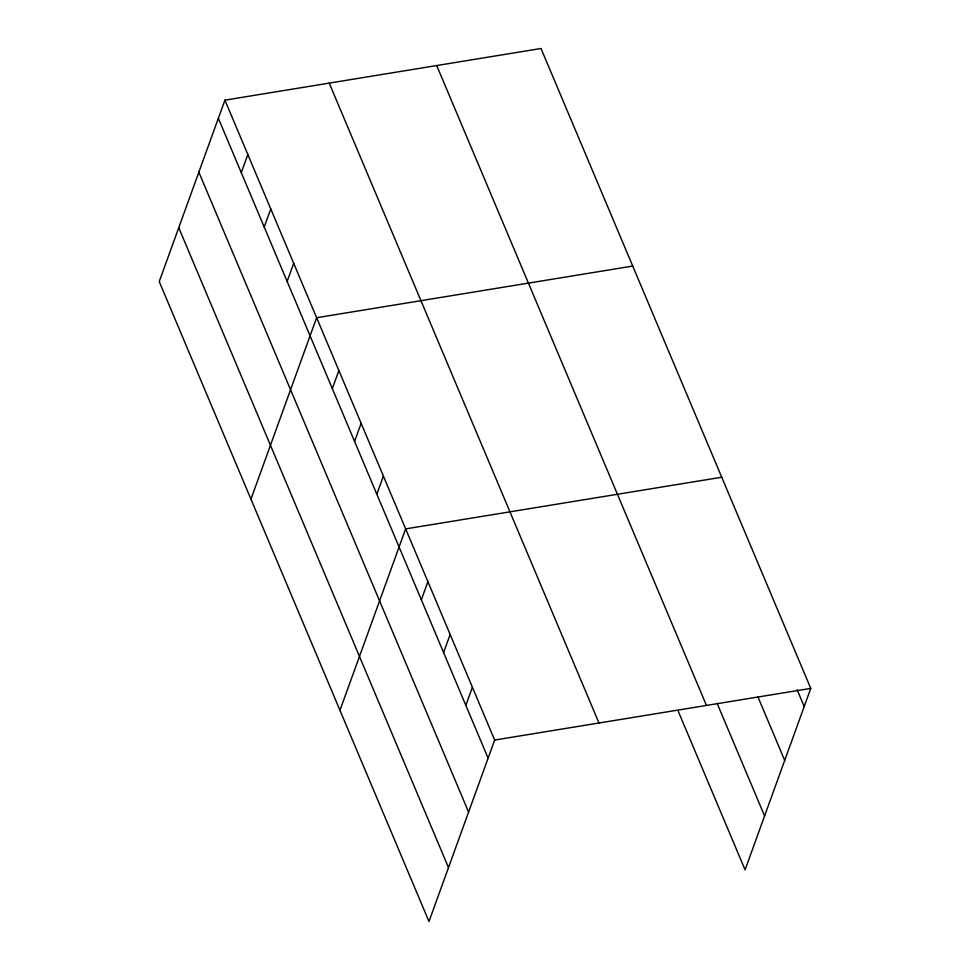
<?xml version="1.0" encoding="UTF-8"?>
<svg xmlns="http://www.w3.org/2000/svg" width="970" height="970" viewBox="0 0 970 970"><rect width="100%" height="100%" fill="white"/><g stroke="black" fill="none" stroke-linecap="round" stroke-linejoin="round"><path stroke-width="1.45" d="M224.919 100.152L159.238 281.603L428.982 921.5L494.664 740.049L224.919 100.152L541.017 48.5L810.762 688.397L745.081 869.847L678.321 711.471M241.287 172.66L247.847 154.545M264.216 227.053L270.775 208.938M287.144 281.445L293.704 263.331M250.951 499.162L316.632 317.724L632.731 266.071M332.322 388.63L338.882 370.516M354.571 441.423L361.131 423.308M376.833 494.215L383.392 476.1M339.961 710.331L405.642 528.892L721.753 477.228M421.344 599.799L427.903 581.685M443.593 652.592L450.153 634.477M465.842 705.384L472.402 687.257M494.664 740.049L810.762 688.397M797.182 689.852L804.203 706.524M757.764 696.509L784.694 760.419M717.157 703.42L764.59 815.952M436.706 65.548L706.451 705.445M329.23 83.105L598.975 723.014M218.359 118.279L488.104 758.176M198.85 172.175L468.595 812.072M178.747 227.708L448.492 867.604"/></g></svg>
